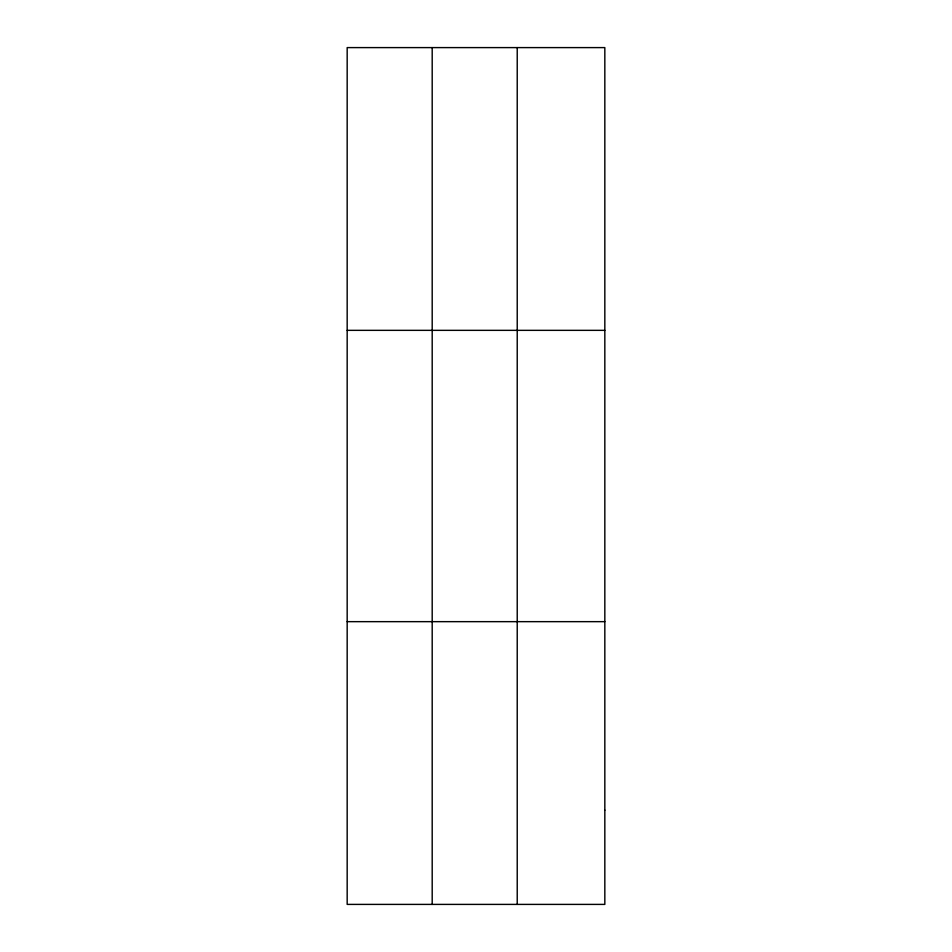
<?xml version="1.0" encoding="UTF-8"?>
<svg xmlns="http://www.w3.org/2000/svg" width="952" height="952" viewBox="0 0 952 952"><rect width="100%" height="100%" fill="white"/><g stroke="black" fill="none" stroke-linecap="round" stroke-linejoin="round"><path stroke-width="1.43" d="M432.196 47.6L432.196 904.4M517.222 47.6L517.222 904.4M347.171 330.344L604.829 330.344M347.171 621.656L604.829 621.656M604.829 810.152L604.829 904.4L347.171 904.4L347.171 47.6L604.829 47.6L604.829 810.152"/></g></svg>
